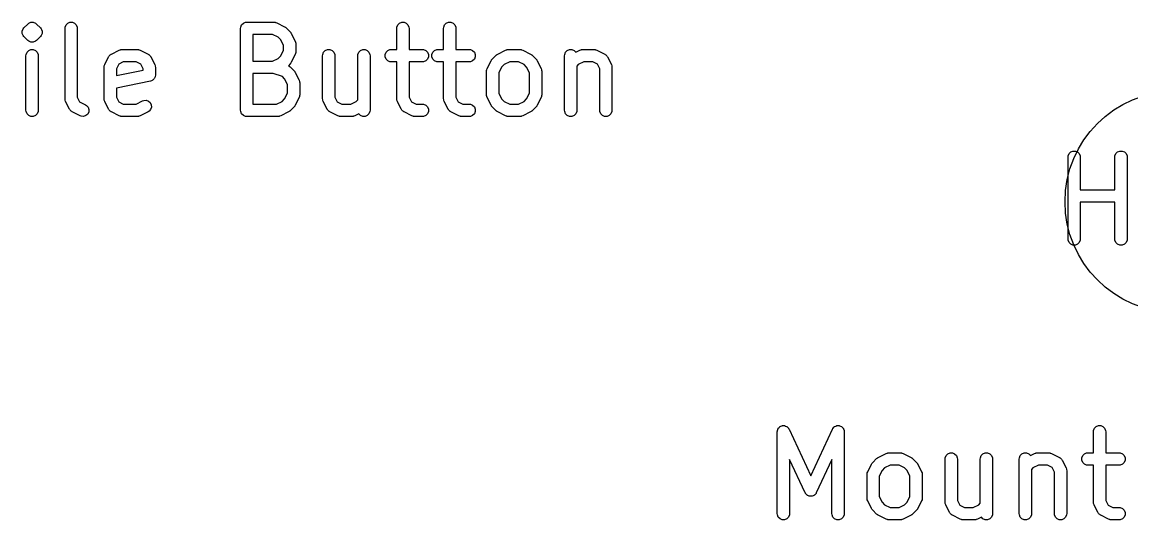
# Model space of a CAD drawing. Extents: x 0.58 to 7.69, y -5.21 to -0.56.
# Drawn here: x 1.099 to 1.632, y -5.192 to -4.953 of the extents above; entities that cross this region are included whole.
import ezdxf

# ---------------------------------------------------------------- set-up
doc = ezdxf.new("R2010")
doc.units = 0
doc.header["$MEASUREMENT"] = 0
doc.layers.add('BLACK', color=7, linetype='CONTINUOUS')

msp = doc.modelspace()

# ---------------------------------------------------------------- linework, layer by layer
at = {"layer": 'BLACK', "linetype": 'CONTINUOUS'}
for p, q in [((1.09947, -4.95739), (1.09991, -4.95633)), ((1.09991, -4.95633), (1.10027, -4.95588)), ((1.10027, -4.95588), (1.10215, -4.95401)), ((1.10215, -4.95401), (1.1026, -4.95364)), ((1.1026, -4.95364), (1.10366, -4.9532)), ((1.10366, -4.9532), (1.10481, -4.9532)), ((1.10481, -4.9532), (1.10481, -4.9532)), ((1.10481, -4.9532), (1.10588, -4.95364)), ((1.10588, -4.95364), (1.10632, -4.95401)), ((1.10632, -4.95401), (1.1082, -4.95588)), ((1.1082, -4.95588), (1.10857, -4.95633)), ((1.10857, -4.95633), (1.10871, -4.95667)), ((1.10871, -4.95667), (1.10901, -4.95739)), ((1.12003, -4.9561), (1.12009, -4.95552)), ((1.12003, -4.98984), (1.12003, -4.9561)), ((1.12009, -4.95552), (1.12053, -4.95445)), ((1.12053, -4.95445), (1.12134, -4.95364)), ((1.12134, -4.95364), (1.12241, -4.9532)), ((1.12241, -4.9532), (1.12356, -4.9532)), ((1.12356, -4.9532), (1.12463, -4.95364)), ((1.12463, -4.95364), (1.12544, -4.95445)), ((1.12544, -4.95445), (1.12588, -4.95552)), ((1.12588, -4.95552), (1.12594, -4.9561)), ((1.12594, -4.9561), (1.12594, -4.98914)), ((1.2044, -4.9561), (1.20445, -4.95552)), ((1.2044, -4.99547), (1.2044, -4.9561)), ((1.20445, -4.95552), (1.20489, -4.95445)), ((1.20489, -4.95445), (1.20571, -4.95364)), ((1.20571, -4.95364), (1.20677, -4.9532)), ((1.20677, -4.9532), (1.20735, -4.95314)), ((1.20735, -4.95314), (1.22047, -4.95314)), ((1.22047, -4.95314), (1.22105, -4.9532)), ((1.22105, -4.9532), (1.22115, -4.95324)), ((1.22115, -4.95324), (1.22125, -4.95325)), ((1.22125, -4.95325), (1.22179, -4.95345)), ((1.22179, -4.95345), (1.22554, -4.95533)), ((1.22554, -4.95533), (1.22579, -4.95549)), ((1.22579, -4.95549), (1.22586, -4.95551)), ((1.22586, -4.95551), (1.22594, -4.95558)), ((1.22594, -4.95558), (1.22603, -4.95564)), ((1.22603, -4.95564), (1.22608, -4.9557)), ((1.22608, -4.9557), (1.22631, -4.95588)), ((1.22631, -4.95588), (1.22818, -4.95776)), ((1.27939, -4.9561), (1.27944, -4.95552)), ((1.27939, -4.96627), (1.27939, -4.9561)), ((1.27944, -4.95552), (1.27988, -4.95445)), ((1.27988, -4.95445), (1.2807, -4.95364)), ((1.2807, -4.95364), (1.28176, -4.9532)), ((1.28176, -4.9532), (1.28292, -4.9532)), ((1.28292, -4.9532), (1.28398, -4.95364)), ((1.28398, -4.95364), (1.28479, -4.95445)), ((1.28479, -4.95445), (1.28524, -4.95552)), ((1.28524, -4.95552), (1.28529, -4.9561)), ((1.28529, -4.9561), (1.28529, -4.96627)), ((1.30188, -4.9561), (1.30194, -4.95552)), ((1.30188, -4.96627), (1.30188, -4.9561)), ((1.30194, -4.95552), (1.30238, -4.95445)), ((1.30238, -4.95445), (1.3032, -4.95364)), ((1.3032, -4.95364), (1.30426, -4.9532)), ((1.30426, -4.9532), (1.30541, -4.9532)), ((1.30541, -4.9532), (1.30648, -4.95364)), ((1.30648, -4.95364), (1.30729, -4.95445)), ((1.30729, -4.95445), (1.30773, -4.95552)), ((1.30773, -4.95552), (1.30779, -4.9561)), ((1.30779, -4.9561), (1.30779, -4.96627)), ((1.09947, -4.95855), (1.09947, -4.95739)), ((1.09991, -4.95961), (1.09947, -4.95855)), ((1.10027, -4.96006), (1.09991, -4.95961)), ((1.10215, -4.96193), (1.10027, -4.96006)), ((1.1026, -4.9623), (1.10215, -4.96193)), ((1.10366, -4.96274), (1.1026, -4.9623)), ((1.10588, -4.9623), (1.10481, -4.96274)), ((1.10632, -4.96193), (1.10588, -4.9623)), ((1.1082, -4.96006), (1.10632, -4.96193)), ((1.10857, -4.95961), (1.1082, -4.96006)), ((1.10901, -4.95855), (1.10857, -4.95961)), ((1.10901, -4.95739), (1.10901, -4.95855)), ((1.21978, -4.95905), (1.2103, -4.95905)), ((1.2103, -4.95905), (1.2103, -4.97189)), ((1.22247, -4.9604), (1.21978, -4.95905)), ((1.22367, -4.96159), (1.22247, -4.9604)), ((1.22502, -4.96429), (1.22367, -4.96159)), ((1.22818, -4.95776), (1.22837, -4.95798)), ((1.22837, -4.95798), (1.22843, -4.95803)), ((1.22843, -4.95803), (1.22849, -4.95812)), ((1.22849, -4.95812), (1.22855, -4.9582)), ((1.22855, -4.9582), (1.22858, -4.95828)), ((1.22858, -4.95828), (1.22874, -4.95852)), ((1.22874, -4.95852), (1.23061, -4.96227)), ((1.23061, -4.96227), (1.23082, -4.96281)), ((1.10134, -4.96864), (1.10178, -4.96758)), ((1.10178, -4.96758), (1.1026, -4.96676)), ((1.1026, -4.96676), (1.10366, -4.96632)), ((1.10481, -4.96274), (1.10366, -4.96274)), ((1.10366, -4.96274), (1.10366, -4.96274)), ((1.10366, -4.96632), (1.10481, -4.96632)), ((1.10481, -4.96274), (1.10481, -4.96274)), ((1.10481, -4.96632), (1.10588, -4.96676)), ((1.10588, -4.96676), (1.10669, -4.96758)), ((1.10669, -4.96758), (1.10713, -4.96864)), ((1.14229, -4.96845), (1.14604, -4.96658)), ((1.14604, -4.96658), (1.14658, -4.96637)), ((1.14658, -4.96637), (1.14668, -4.96636)), ((1.14668, -4.96636), (1.14678, -4.96632)), ((1.14678, -4.96632), (1.14736, -4.96627)), ((1.14736, -4.96627), (1.15486, -4.96627)), ((1.15486, -4.96627), (1.15543, -4.96632)), ((1.15543, -4.96632), (1.15553, -4.96636)), ((1.15553, -4.96636), (1.15564, -4.96637)), ((1.15564, -4.96637), (1.15618, -4.96658)), ((1.15618, -4.96658), (1.15993, -4.96845)), ((1.22367, -4.96934), (1.22502, -4.96665)), ((1.22502, -4.96665), (1.22502, -4.96429)), ((1.23082, -4.96281), (1.23083, -4.96292)), ((1.23083, -4.96292), (1.23087, -4.96302)), ((1.23087, -4.96302), (1.23092, -4.96359)), ((1.23092, -4.96734), (1.23087, -4.96792)), ((1.23092, -4.96359), (1.23092, -4.96734)), ((1.24382, -4.96864), (1.24426, -4.96758)), ((1.24426, -4.96758), (1.24508, -4.96676)), ((1.24508, -4.96676), (1.24614, -4.96632)), ((1.24614, -4.96632), (1.2473, -4.96632)), ((1.2473, -4.96632), (1.24836, -4.96676)), ((1.24836, -4.96676), (1.24917, -4.96758)), ((1.24917, -4.96758), (1.24962, -4.96864)), ((1.2607, -4.96864), (1.26114, -4.96758)), ((1.26114, -4.96758), (1.26195, -4.96676)), ((1.26195, -4.96676), (1.26302, -4.96632)), ((1.26302, -4.96632), (1.26417, -4.96632)), ((1.26417, -4.96632), (1.26523, -4.96676)), ((1.26523, -4.96676), (1.26605, -4.96758)), ((1.26605, -4.96758), (1.26649, -4.96864)), ((1.27382, -4.96864), (1.27426, -4.96758)), ((1.27426, -4.96758), (1.27507, -4.96676)), ((1.27507, -4.96676), (1.27614, -4.96632)), ((1.27614, -4.96632), (1.27672, -4.96627)), ((1.27672, -4.96627), (1.27939, -4.96627)), ((1.28529, -4.96627), (1.29171, -4.96627)), ((1.29171, -4.96627), (1.29229, -4.96632)), ((1.29229, -4.96632), (1.29335, -4.96676)), ((1.29335, -4.96676), (1.29417, -4.96758)), ((1.29417, -4.96758), (1.29461, -4.96864)), ((1.29632, -4.96864), (1.29676, -4.96758)), ((1.29676, -4.96758), (1.29757, -4.96676)), ((1.29757, -4.96676), (1.29864, -4.96632)), ((1.29864, -4.96632), (1.29921, -4.96627)), ((1.29921, -4.96627), (1.30188, -4.96627)), ((1.30779, -4.96627), (1.31421, -4.96627)), ((1.31421, -4.96627), (1.31479, -4.96632)), ((1.31479, -4.96632), (1.31585, -4.96676)), ((1.31585, -4.96676), (1.31667, -4.96758)), ((1.31667, -4.96758), (1.31711, -4.96864)), ((1.32789, -4.96845), (1.33164, -4.96658)), ((1.33164, -4.96658), (1.33218, -4.96637)), ((1.33218, -4.96637), (1.33228, -4.96636)), ((1.33228, -4.96636), (1.33238, -4.96632)), ((1.33238, -4.96632), (1.33296, -4.96627)), ((1.33296, -4.96627), (1.33858, -4.96627)), ((1.33858, -4.96627), (1.33916, -4.96632)), ((1.33916, -4.96632), (1.33926, -4.96636)), ((1.33926, -4.96636), (1.33936, -4.96637)), ((1.33936, -4.96637), (1.3399, -4.96658)), ((1.3399, -4.96658), (1.34365, -4.96845)), ((1.36006, -4.96864), (1.3605, -4.96758)), ((1.3605, -4.96758), (1.36131, -4.96676)), ((1.36131, -4.96676), (1.36238, -4.96632)), ((1.36238, -4.96632), (1.36353, -4.96632)), ((1.36353, -4.96632), (1.3646, -4.96676)), ((1.3646, -4.96676), (1.36536, -4.96753)), ((1.36536, -4.96753), (1.36726, -4.96658)), ((1.36726, -4.96658), (1.3678, -4.96637)), ((1.3678, -4.96637), (1.3679, -4.96636)), ((1.3679, -4.96636), (1.368, -4.96632)), ((1.368, -4.96632), (1.36858, -4.96627)), ((1.36858, -4.96627), (1.3742, -4.96627)), ((1.3742, -4.96627), (1.37478, -4.96632)), ((1.37478, -4.96632), (1.37488, -4.96636)), ((1.37488, -4.96636), (1.37498, -4.96637)), ((1.37498, -4.96637), (1.37552, -4.96658)), ((1.37552, -4.96658), (1.37927, -4.96845)), ((1.10128, -4.96922), (1.10134, -4.96864)), ((1.10128, -4.99547), (1.10128, -4.96922)), ((1.10713, -4.96864), (1.10719, -4.96922)), ((1.10719, -4.96922), (1.10719, -4.99547)), ((1.13909, -4.97352), (1.14097, -4.96977)), ((1.14097, -4.96977), (1.14103, -4.96968)), ((1.14103, -4.96968), (1.14104, -4.96963)), ((1.14104, -4.96963), (1.14109, -4.96957)), ((1.14109, -4.96957), (1.14127, -4.96928)), ((1.14127, -4.96928), (1.14155, -4.96904)), ((1.14155, -4.96904), (1.1418, -4.96876)), ((1.1418, -4.96876), (1.14209, -4.96858)), ((1.14209, -4.96858), (1.14214, -4.96853)), ((1.14214, -4.96853), (1.14219, -4.96851)), ((1.14219, -4.96851), (1.14229, -4.96845)), ((1.14805, -4.97217), (1.14581, -4.97329)), ((1.15416, -4.97217), (1.14805, -4.97217)), ((1.1564, -4.97329), (1.15416, -4.97217)), ((1.15993, -4.96845), (1.16002, -4.96851)), ((1.16002, -4.96851), (1.16007, -4.96853)), ((1.16007, -4.96853), (1.16012, -4.96858)), ((1.16012, -4.96858), (1.16042, -4.96876)), ((1.16042, -4.96876), (1.16066, -4.96904)), ((1.16066, -4.96904), (1.16094, -4.96928)), ((1.16094, -4.96928), (1.16112, -4.96957)), ((1.16112, -4.96957), (1.16117, -4.96963)), ((1.16117, -4.96963), (1.16119, -4.96968)), ((1.16119, -4.96968), (1.16125, -4.96977)), ((1.16125, -4.96977), (1.16312, -4.97352)), ((1.2103, -4.97189), (1.21978, -4.97189)), ((1.21978, -4.97189), (1.22247, -4.97054)), ((1.22247, -4.97054), (1.22367, -4.96934)), ((1.22837, -4.97295), (1.22818, -4.97318)), ((1.22843, -4.9729), (1.22837, -4.97295)), ((1.22849, -4.97281), (1.22843, -4.9729)), ((1.22855, -4.97273), (1.22849, -4.97281)), ((1.22858, -4.97266), (1.22855, -4.97273)), ((1.22874, -4.97241), (1.22858, -4.97266)), ((1.23061, -4.96866), (1.22874, -4.97241)), ((1.23082, -4.96812), (1.23061, -4.96866)), ((1.23083, -4.96802), (1.23082, -4.96812)), ((1.23087, -4.96792), (1.23083, -4.96802)), ((1.24377, -4.96922), (1.24382, -4.96864)), ((1.24377, -4.98984), (1.24377, -4.96922)), ((1.24962, -4.96864), (1.24967, -4.96922)), ((1.24967, -4.96922), (1.24967, -4.98914)), ((1.26064, -4.96922), (1.2607, -4.96864)), ((1.26064, -4.99049), (1.26064, -4.96922)), ((1.26649, -4.96864), (1.26654, -4.96922)), ((1.26654, -4.96922), (1.26654, -4.99547)), ((1.27382, -4.96979), (1.27382, -4.96864)), ((1.27426, -4.97086), (1.27382, -4.96979)), ((1.27507, -4.97167), (1.27426, -4.97086)), ((1.27614, -4.97211), (1.27507, -4.97167)), ((1.27672, -4.97217), (1.27614, -4.97211)), ((1.27939, -4.97217), (1.27672, -4.97217)), ((1.27939, -4.98984), (1.27939, -4.97217)), ((1.29171, -4.97217), (1.28529, -4.97217)), ((1.28529, -4.97217), (1.28529, -4.98914)), ((1.29229, -4.97211), (1.29171, -4.97217)), ((1.29335, -4.97167), (1.29229, -4.97211)), ((1.29417, -4.97086), (1.29335, -4.97167)), ((1.29461, -4.96979), (1.29417, -4.97086)), ((1.29461, -4.96864), (1.29461, -4.96979)), ((1.29632, -4.96979), (1.29632, -4.96864)), ((1.29676, -4.97086), (1.29632, -4.96979)), ((1.29757, -4.97167), (1.29676, -4.97086)), ((1.29864, -4.97211), (1.29757, -4.97167)), ((1.29921, -4.97217), (1.29864, -4.97211)), ((1.30188, -4.97217), (1.29921, -4.97217)), ((1.30188, -4.98984), (1.30188, -4.97217)), ((1.31421, -4.97217), (1.30779, -4.97217)), ((1.30779, -4.97217), (1.30779, -4.98914)), ((1.31479, -4.97211), (1.31421, -4.97217)), ((1.31585, -4.97167), (1.31479, -4.97211)), ((1.31667, -4.97086), (1.31585, -4.97167)), ((1.31711, -4.96979), (1.31667, -4.97086)), ((1.31711, -4.96864), (1.31711, -4.96979)), ((1.32282, -4.9754), (1.32469, -4.97165)), ((1.32469, -4.97165), (1.32485, -4.9714)), ((1.32485, -4.9714), (1.32488, -4.97133)), ((1.32488, -4.97133), (1.32495, -4.97125)), ((1.32495, -4.97125), (1.325, -4.97116)), ((1.325, -4.97116), (1.32506, -4.97111)), ((1.32506, -4.97111), (1.32525, -4.97088)), ((1.32525, -4.97088), (1.32712, -4.96901)), ((1.32712, -4.96901), (1.32735, -4.96882)), ((1.32735, -4.96882), (1.3274, -4.96876)), ((1.3274, -4.96876), (1.32749, -4.9687)), ((1.32749, -4.9687), (1.32757, -4.96864)), ((1.32757, -4.96864), (1.32764, -4.96861)), ((1.32764, -4.96861), (1.32789, -4.96845)), ((1.33366, -4.97217), (1.33096, -4.97352)), ((1.33789, -4.97217), (1.33366, -4.97217)), ((1.34058, -4.97352), (1.33789, -4.97217)), ((1.34365, -4.96845), (1.3439, -4.96861)), ((1.3439, -4.96861), (1.34397, -4.96864)), ((1.34397, -4.96864), (1.34405, -4.9687)), ((1.34405, -4.9687), (1.34414, -4.96876)), ((1.34414, -4.96876), (1.34419, -4.96882)), ((1.34419, -4.96882), (1.34442, -4.96901)), ((1.34442, -4.96901), (1.34629, -4.97088)), ((1.34629, -4.97088), (1.34648, -4.97111)), ((1.34648, -4.97111), (1.34654, -4.97116)), ((1.34654, -4.97116), (1.3466, -4.97125)), ((1.3466, -4.97125), (1.34666, -4.97133)), ((1.34666, -4.97133), (1.34669, -4.9714)), ((1.34669, -4.9714), (1.34685, -4.97165)), ((1.34685, -4.97165), (1.34872, -4.9754)), ((1.36, -4.96922), (1.36006, -4.96864)), ((1.36, -4.99547), (1.36, -4.96922)), ((1.36928, -4.97217), (1.36658, -4.97352)), ((1.37351, -4.97217), (1.36928, -4.97217)), ((1.37575, -4.97329), (1.37351, -4.97217)), ((1.37927, -4.96845), (1.37937, -4.96851)), ((1.37937, -4.96851), (1.37942, -4.96853)), ((1.37942, -4.96853), (1.37947, -4.96858)), ((1.37947, -4.96858), (1.37976, -4.96876)), ((1.37976, -4.96876), (1.38001, -4.96904)), ((1.38001, -4.96904), (1.38029, -4.96928)), ((1.38029, -4.96928), (1.38047, -4.96957)), ((1.38047, -4.96957), (1.38052, -4.96963)), ((1.38052, -4.96963), (1.38053, -4.96968)), ((1.38053, -4.96968), (1.38059, -4.96977)), ((1.38059, -4.96977), (1.38247, -4.97352)), ((1.13878, -4.97484), (1.13884, -4.97427)), ((1.13878, -4.98984), (1.13878, -4.97484)), ((1.13884, -4.97427), (1.13888, -4.97417)), ((1.13888, -4.97406), (1.13909, -4.97352)), ((1.13888, -4.97417), (1.13888, -4.97406)), ((1.14581, -4.97329), (1.14469, -4.97554)), ((1.14469, -4.97554), (1.14469, -4.97874)), ((1.14469, -4.97874), (1.15753, -4.97617)), ((1.15753, -4.97554), (1.1564, -4.97329)), ((1.15753, -4.97617), (1.15753, -4.97554)), ((1.16312, -4.97352), (1.16333, -4.97406)), ((1.16333, -4.97406), (1.16334, -4.97417)), ((1.16334, -4.97417), (1.16338, -4.97427)), ((1.16338, -4.97427), (1.16343, -4.97484)), ((1.16343, -4.97484), (1.16343, -4.97859)), ((1.21999, -4.9778), (1.2103, -4.9778)), ((1.2103, -4.9778), (1.2103, -4.99251)), ((1.2245, -4.9793), (1.21999, -4.9778)), ((1.22818, -4.97318), (1.22732, -4.97405)), ((1.22732, -4.97405), (1.22756, -4.97415)), ((1.22756, -4.97415), (1.22764, -4.97422)), ((1.22764, -4.97422), (1.22774, -4.97426)), ((1.22774, -4.97426), (1.22818, -4.97463)), ((1.22818, -4.97463), (1.23006, -4.9765)), ((1.23006, -4.9765), (1.23025, -4.97673)), ((1.23025, -4.97673), (1.2303, -4.97678)), ((1.2303, -4.97678), (1.23036, -4.97687)), ((1.23036, -4.97687), (1.23043, -4.97695)), ((1.23043, -4.97695), (1.23046, -4.97702)), ((1.23046, -4.97702), (1.23061, -4.97727)), ((1.23061, -4.97727), (1.23249, -4.98102)), ((1.32251, -4.97672), (1.32256, -4.97614)), ((1.32251, -4.98797), (1.32251, -4.97672)), ((1.32256, -4.97614), (1.3226, -4.97604)), ((1.3226, -4.97604), (1.32261, -4.97594)), ((1.32261, -4.97594), (1.32282, -4.9754)), ((1.32976, -4.97472), (1.32841, -4.97741)), ((1.32841, -4.97741), (1.32841, -4.98727)), ((1.33096, -4.97352), (1.32976, -4.97472)), ((1.34178, -4.97472), (1.34058, -4.97352)), ((1.34313, -4.97741), (1.34178, -4.97472)), ((1.34313, -4.98727), (1.34313, -4.97741)), ((1.34872, -4.9754), (1.34893, -4.97594)), ((1.34893, -4.97594), (1.34894, -4.97604)), ((1.34894, -4.97604), (1.34898, -4.97614)), ((1.34898, -4.97614), (1.34903, -4.97672)), ((1.34903, -4.97672), (1.34903, -4.98797)), ((1.36658, -4.97352), (1.36591, -4.97419)), ((1.36591, -4.97419), (1.36591, -4.99547)), ((1.37687, -4.97554), (1.37575, -4.97329)), ((1.37687, -4.99547), (1.37687, -4.97554)), ((1.38247, -4.97352), (1.38268, -4.97406)), ((1.38268, -4.97406), (1.38268, -4.97417)), ((1.38268, -4.97417), (1.38272, -4.97427)), ((1.38272, -4.97427), (1.38278, -4.97484)), ((1.38278, -4.97484), (1.38278, -4.99547)), ((1.16106, -4.98149), (1.14469, -4.98476)), ((1.16161, -4.98132), (1.16106, -4.98149)), ((1.16185, -4.98116), (1.16161, -4.98132)), ((1.16212, -4.98105), (1.16185, -4.98116)), ((1.16233, -4.98084), (1.16212, -4.98105)), ((1.16257, -4.98068), (1.16233, -4.98084)), ((1.16273, -4.98044), (1.16257, -4.98068)), ((1.16294, -4.98023), (1.16273, -4.98044)), ((1.16305, -4.97996), (1.16294, -4.98023)), ((1.16321, -4.97972), (1.16305, -4.97996)), ((1.16327, -4.97944), (1.16321, -4.97972)), ((1.16338, -4.97917), (1.16327, -4.97944)), ((1.16343, -4.97859), (1.16338, -4.97917)), ((1.22554, -4.98034), (1.2245, -4.9793)), ((1.22689, -4.98304), (1.22554, -4.98034)), ((1.22689, -4.98727), (1.22689, -4.98304)), ((1.23249, -4.98102), (1.23269, -4.98156)), ((1.23269, -4.98156), (1.2327, -4.98167)), ((1.2327, -4.98167), (1.23274, -4.98177)), ((1.23274, -4.98177), (1.2328, -4.98234)), ((1.2328, -4.98234), (1.2328, -4.98797)), ((1.14469, -4.98476), (1.14469, -4.98914)), ((1.22554, -4.98997), (1.22689, -4.98727)), ((1.23269, -4.98875), (1.23249, -4.98929)), ((1.2327, -4.98864), (1.23269, -4.98875)), ((1.23274, -4.98854), (1.2327, -4.98864)), ((1.2328, -4.98797), (1.23274, -4.98854)), ((1.32256, -4.98854), (1.32251, -4.98797)), ((1.3226, -4.98864), (1.32256, -4.98854)), ((1.32261, -4.98875), (1.3226, -4.98864)), ((1.32282, -4.98929), (1.32261, -4.98875)), ((1.32841, -4.98727), (1.32976, -4.98997)), ((1.34178, -4.98997), (1.34313, -4.98727)), ((1.34893, -4.98875), (1.34872, -4.98929)), ((1.34894, -4.98864), (1.34893, -4.98875)), ((1.34898, -4.98854), (1.34894, -4.98864)), ((1.34903, -4.98797), (1.34898, -4.98854)), ((1.12009, -4.99042), (1.12003, -4.98984)), ((1.12013, -4.99052), (1.12009, -4.99042)), ((1.12014, -4.99062), (1.12013, -4.99052)), ((1.12034, -4.99116), (1.12014, -4.99062)), ((1.12222, -4.99491), (1.12034, -4.99116)), ((1.12594, -4.98914), (1.12706, -4.99139)), ((1.12706, -4.99139), (1.12993, -4.99282)), ((1.12993, -4.99282), (1.13042, -4.99313)), ((1.13042, -4.99313), (1.13117, -4.994)), ((1.13117, -4.994), (1.13154, -4.9951)), ((1.13884, -4.99042), (1.13878, -4.98984)), ((1.13888, -4.99052), (1.13884, -4.99042)), ((1.13888, -4.99062), (1.13888, -4.99052)), ((1.13909, -4.99116), (1.13888, -4.99062)), ((1.14097, -4.99491), (1.13909, -4.99116)), ((1.14469, -4.98914), (1.14581, -4.99139)), ((1.14581, -4.99139), (1.14805, -4.99251)), ((1.14805, -4.99251), (1.15416, -4.99251)), ((1.15416, -4.99251), (1.15728, -4.99095)), ((1.15728, -4.99095), (1.15783, -4.99074)), ((1.15783, -4.99074), (1.15897, -4.99066)), ((1.15897, -4.99066), (1.16007, -4.99103)), ((1.16007, -4.99103), (1.16094, -4.99178)), ((1.16094, -4.99178), (1.16145, -4.99281)), ((1.16153, -4.99396), (1.16117, -4.99505)), ((1.16145, -4.99281), (1.16153, -4.99396)), ((1.2103, -4.99251), (1.22165, -4.99251)), ((1.22165, -4.99251), (1.22435, -4.99116)), ((1.22435, -4.99116), (1.22554, -4.98997)), ((1.23006, -4.9938), (1.22818, -4.99568)), ((1.23025, -4.99358), (1.23006, -4.9938)), ((1.2303, -4.99353), (1.23025, -4.99358)), ((1.23036, -4.99344), (1.2303, -4.99353)), ((1.23043, -4.99336), (1.23036, -4.99344)), ((1.23046, -4.99328), (1.23043, -4.99336)), ((1.23061, -4.99304), (1.23046, -4.99328)), ((1.23249, -4.98929), (1.23061, -4.99304)), ((1.24382, -4.99042), (1.24377, -4.98984)), ((1.24386, -4.99052), (1.24382, -4.99042)), ((1.24387, -4.99062), (1.24386, -4.99052)), ((1.24408, -4.99116), (1.24387, -4.99062)), ((1.24595, -4.99491), (1.24408, -4.99116)), ((1.24967, -4.98914), (1.25079, -4.99139)), ((1.25079, -4.99139), (1.25304, -4.99251)), ((1.25304, -4.99251), (1.25727, -4.99251)), ((1.25727, -4.99251), (1.25997, -4.99116)), ((1.25997, -4.99116), (1.26064, -4.99049)), ((1.27944, -4.99042), (1.27939, -4.98984)), ((1.27948, -4.99052), (1.27944, -4.99042)), ((1.27949, -4.99062), (1.27948, -4.99052)), ((1.2797, -4.99116), (1.27949, -4.99062)), ((1.28157, -4.99491), (1.2797, -4.99116)), ((1.28529, -4.98914), (1.28642, -4.99139)), ((1.28642, -4.99139), (1.28866, -4.99251)), ((1.28866, -4.99251), (1.29171, -4.99251)), ((1.29171, -4.99251), (1.29229, -4.99257)), ((1.29229, -4.99257), (1.29335, -4.99301)), ((1.29335, -4.99301), (1.29417, -4.99382)), ((1.29417, -4.99382), (1.29461, -4.99489)), ((1.30194, -4.99042), (1.30188, -4.98984)), ((1.30198, -4.99052), (1.30194, -4.99042)), ((1.30199, -4.99062), (1.30198, -4.99052)), ((1.3022, -4.99116), (1.30199, -4.99062)), ((1.30407, -4.99491), (1.3022, -4.99116)), ((1.30779, -4.98914), (1.30891, -4.99139)), ((1.30891, -4.99139), (1.31116, -4.99251)), ((1.31116, -4.99251), (1.31421, -4.99251)), ((1.31421, -4.99251), (1.31479, -4.99257)), ((1.31479, -4.99257), (1.31585, -4.99301)), ((1.31585, -4.99301), (1.31667, -4.99382)), ((1.31667, -4.99382), (1.31711, -4.99489)), ((1.32469, -4.99304), (1.32282, -4.98929)), ((1.32485, -4.99328), (1.32469, -4.99304)), ((1.32488, -4.99336), (1.32485, -4.99328)), ((1.32495, -4.99344), (1.32488, -4.99336)), ((1.325, -4.99353), (1.32495, -4.99344)), ((1.32506, -4.99358), (1.325, -4.99353)), ((1.32525, -4.9938), (1.32506, -4.99358)), ((1.32712, -4.99568), (1.32525, -4.9938)), ((1.32976, -4.98997), (1.33096, -4.99116)), ((1.33096, -4.99116), (1.33366, -4.99251)), ((1.33366, -4.99251), (1.33789, -4.99251)), ((1.33789, -4.99251), (1.34058, -4.99116)), ((1.34058, -4.99116), (1.34178, -4.98997)), ((1.34629, -4.9938), (1.34442, -4.99568)), ((1.34648, -4.99358), (1.34629, -4.9938)), ((1.34654, -4.99353), (1.34648, -4.99358)), ((1.3466, -4.99344), (1.34654, -4.99353)), ((1.34666, -4.99336), (1.3466, -4.99344)), ((1.34669, -4.99328), (1.34666, -4.99336)), ((1.34685, -4.99304), (1.34669, -4.99328)), ((1.34872, -4.98929), (1.34685, -4.99304)), ((1.10134, -4.99604), (1.10128, -4.99547)), ((1.10178, -4.99711), (1.10134, -4.99604)), ((1.1026, -4.99792), (1.10178, -4.99711)), ((1.10366, -4.99836), (1.1026, -4.99792)), ((1.10481, -4.99836), (1.10366, -4.99836)), ((1.10588, -4.99792), (1.10481, -4.99836)), ((1.10669, -4.99711), (1.10588, -4.99792)), ((1.10713, -4.99604), (1.10669, -4.99711)), ((1.10719, -4.99547), (1.10713, -4.99604)), ((1.12228, -4.99501), (1.12222, -4.99491)), ((1.12229, -4.99505), (1.12228, -4.99501)), ((1.12234, -4.99511), (1.12229, -4.99505)), ((1.12253, -4.9954), (1.12234, -4.99511)), ((1.12281, -4.99564), (1.12253, -4.9954)), ((1.12305, -4.99592), (1.12281, -4.99564)), ((1.12334, -4.99611), (1.12305, -4.99592)), ((1.1234, -4.99616), (1.12334, -4.99611)), ((1.12344, -4.99617), (1.1234, -4.99616)), ((1.12354, -4.99623), (1.12344, -4.99617)), ((1.12729, -4.99811), (1.12354, -4.99623)), ((1.12783, -4.99831), (1.12729, -4.99811)), ((1.12898, -4.99839), (1.12783, -4.99831)), ((1.13007, -4.99803), (1.12898, -4.99839)), ((1.13094, -4.99728), (1.13007, -4.99803)), ((1.13146, -4.99625), (1.13094, -4.99728)), ((1.13154, -4.9951), (1.13146, -4.99625)), ((1.14103, -4.99501), (1.14097, -4.99491)), ((1.14104, -4.99505), (1.14103, -4.99501)), ((1.14109, -4.99511), (1.14104, -4.99505)), ((1.14127, -4.9954), (1.14109, -4.99511)), ((1.14155, -4.99564), (1.14127, -4.9954)), ((1.1418, -4.99592), (1.14155, -4.99564)), ((1.14209, -4.99611), (1.1418, -4.99592)), ((1.14214, -4.99616), (1.14209, -4.99611)), ((1.14219, -4.99617), (1.14214, -4.99616)), ((1.14229, -4.99623), (1.14219, -4.99617)), ((1.14604, -4.99811), (1.14229, -4.99623)), ((1.14658, -4.99831), (1.14604, -4.99811)), ((1.14668, -4.99832), (1.14658, -4.99831)), ((1.14678, -4.99836), (1.14668, -4.99832)), ((1.14736, -4.99842), (1.14678, -4.99836)), ((1.15486, -4.99842), (1.14736, -4.99842)), ((1.15543, -4.99836), (1.15486, -4.99842)), ((1.15553, -4.99832), (1.15543, -4.99836)), ((1.15564, -4.99831), (1.15553, -4.99832)), ((1.15618, -4.99811), (1.15564, -4.99831)), ((1.15993, -4.99623), (1.15618, -4.99811)), ((1.16042, -4.99592), (1.15993, -4.99623)), ((1.16117, -4.99505), (1.16042, -4.99592)), ((1.20445, -4.99604), (1.2044, -4.99547)), ((1.20489, -4.99711), (1.20445, -4.99604)), ((1.20571, -4.99792), (1.20489, -4.99711)), ((1.20677, -4.99836), (1.20571, -4.99792)), ((1.20735, -4.99842), (1.20677, -4.99836)), ((1.22235, -4.99842), (1.20735, -4.99842)), ((1.22292, -4.99836), (1.22235, -4.99842)), ((1.22302, -4.99832), (1.22292, -4.99836)), ((1.22313, -4.99831), (1.22302, -4.99832)), ((1.22367, -4.99811), (1.22313, -4.99831)), ((1.22742, -4.99623), (1.22367, -4.99811)), ((1.22767, -4.99608), (1.22742, -4.99623)), ((1.22774, -4.99605), (1.22767, -4.99608)), ((1.22782, -4.99598), (1.22774, -4.99605)), ((1.22791, -4.99592), (1.22782, -4.99598)), ((1.22796, -4.99586), (1.22791, -4.99592)), ((1.22818, -4.99568), (1.22796, -4.99586)), ((1.24601, -4.99501), (1.24595, -4.99491)), ((1.24603, -4.99505), (1.24601, -4.99501)), ((1.24608, -4.99511), (1.24603, -4.99505)), ((1.24626, -4.9954), (1.24608, -4.99511)), ((1.24654, -4.99564), (1.24626, -4.9954)), ((1.24678, -4.99592), (1.24654, -4.99564)), ((1.24708, -4.99611), (1.24678, -4.99592)), ((1.24713, -4.99616), (1.24708, -4.99611)), ((1.24718, -4.99617), (1.24713, -4.99616)), ((1.24727, -4.99623), (1.24718, -4.99617)), ((1.25102, -4.99811), (1.24727, -4.99623)), ((1.25156, -4.99831), (1.25102, -4.99811)), ((1.25167, -4.99832), (1.25156, -4.99831)), ((1.25177, -4.99836), (1.25167, -4.99832)), ((1.25234, -4.99842), (1.25177, -4.99836)), ((1.25797, -4.99842), (1.25234, -4.99842)), ((1.25854, -4.99836), (1.25797, -4.99842)), ((1.25864, -4.99832), (1.25854, -4.99836)), ((1.25875, -4.99831), (1.25864, -4.99832)), ((1.25929, -4.99811), (1.25875, -4.99831)), ((1.26119, -4.99716), (1.25929, -4.99811)), ((1.26195, -4.99792), (1.26119, -4.99716)), ((1.26302, -4.99836), (1.26195, -4.99792)), ((1.26417, -4.99836), (1.26302, -4.99836)), ((1.26523, -4.99792), (1.26417, -4.99836)), ((1.26605, -4.99711), (1.26523, -4.99792)), ((1.26649, -4.99604), (1.26605, -4.99711)), ((1.26654, -4.99547), (1.26649, -4.99604)), ((1.28163, -4.99501), (1.28157, -4.99491)), ((1.28165, -4.99505), (1.28163, -4.99501)), ((1.2817, -4.99511), (1.28165, -4.99505)), ((1.28188, -4.9954), (1.2817, -4.99511)), ((1.28216, -4.99564), (1.28188, -4.9954)), ((1.2824, -4.99592), (1.28216, -4.99564)), ((1.2827, -4.99611), (1.2824, -4.99592)), ((1.28275, -4.99616), (1.2827, -4.99611)), ((1.2828, -4.99617), (1.28275, -4.99616)), ((1.28289, -4.99623), (1.2828, -4.99617)), ((1.28664, -4.99811), (1.28289, -4.99623)), ((1.28718, -4.99831), (1.28664, -4.99811)), ((1.28729, -4.99832), (1.28718, -4.99831)), ((1.28739, -4.99836), (1.28729, -4.99832)), ((1.28796, -4.99842), (1.28739, -4.99836)), ((1.29171, -4.99842), (1.28796, -4.99842)), ((1.29229, -4.99836), (1.29171, -4.99842)), ((1.29335, -4.99792), (1.29229, -4.99836)), ((1.29417, -4.99711), (1.29335, -4.99792)), ((1.29461, -4.99604), (1.29417, -4.99711)), ((1.29461, -4.99489), (1.29461, -4.99604)), ((1.30413, -4.99501), (1.30407, -4.99491)), ((1.30415, -4.99505), (1.30413, -4.99501)), ((1.3042, -4.99511), (1.30415, -4.99505)), ((1.30438, -4.9954), (1.3042, -4.99511)), ((1.30466, -4.99564), (1.30438, -4.9954)), ((1.3049, -4.99592), (1.30466, -4.99564)), ((1.30519, -4.99611), (1.3049, -4.99592)), ((1.30525, -4.99616), (1.30519, -4.99611)), ((1.30529, -4.99617), (1.30525, -4.99616)), ((1.30539, -4.99623), (1.30529, -4.99617)), ((1.30914, -4.99811), (1.30539, -4.99623)), ((1.30968, -4.99831), (1.30914, -4.99811)), ((1.30979, -4.99832), (1.30968, -4.99831)), ((1.30989, -4.99836), (1.30979, -4.99832)), ((1.31046, -4.99842), (1.30989, -4.99836)), ((1.31421, -4.99842), (1.31046, -4.99842)), ((1.31479, -4.99836), (1.31421, -4.99842)), ((1.31585, -4.99792), (1.31479, -4.99836)), ((1.31667, -4.99711), (1.31585, -4.99792)), ((1.31711, -4.99604), (1.31667, -4.99711)), ((1.31711, -4.99489), (1.31711, -4.99604)), ((1.32735, -4.99586), (1.32712, -4.99568)), ((1.3274, -4.99592), (1.32735, -4.99586)), ((1.32749, -4.99598), (1.3274, -4.99592)), ((1.32757, -4.99605), (1.32749, -4.99598)), ((1.32764, -4.99608), (1.32757, -4.99605)), ((1.32789, -4.99623), (1.32764, -4.99608)), ((1.33164, -4.99811), (1.32789, -4.99623)), ((1.33218, -4.99831), (1.33164, -4.99811)), ((1.33228, -4.99832), (1.33218, -4.99831)), ((1.33238, -4.99836), (1.33228, -4.99832)), ((1.33296, -4.99842), (1.33238, -4.99836)), ((1.33858, -4.99842), (1.33296, -4.99842)), ((1.33916, -4.99836), (1.33858, -4.99842)), ((1.33926, -4.99832), (1.33916, -4.99836)), ((1.33936, -4.99831), (1.33926, -4.99832)), ((1.3399, -4.99811), (1.33936, -4.99831)), ((1.34365, -4.99623), (1.3399, -4.99811)), ((1.3439, -4.99608), (1.34365, -4.99623)), ((1.34397, -4.99605), (1.3439, -4.99608)), ((1.34405, -4.99598), (1.34397, -4.99605)), ((1.34414, -4.99592), (1.34405, -4.99598)), ((1.34419, -4.99586), (1.34414, -4.99592)), ((1.34442, -4.99568), (1.34419, -4.99586)), ((1.36006, -4.99604), (1.36, -4.99547)), ((1.3605, -4.99711), (1.36006, -4.99604)), ((1.36131, -4.99792), (1.3605, -4.99711)), ((1.36238, -4.99836), (1.36131, -4.99792)), ((1.36353, -4.99836), (1.36238, -4.99836)), ((1.3646, -4.99792), (1.36353, -4.99836)), ((1.36541, -4.99711), (1.3646, -4.99792)), ((1.36585, -4.99604), (1.36541, -4.99711)), ((1.36591, -4.99547), (1.36585, -4.99604)), ((1.37693, -4.99604), (1.37687, -4.99547)), ((1.37737, -4.99711), (1.37693, -4.99604)), ((1.37819, -4.99792), (1.37737, -4.99711)), ((1.37925, -4.99836), (1.37819, -4.99792)), ((1.3804, -4.99836), (1.37925, -4.99836)), ((1.38147, -4.99792), (1.3804, -4.99836)), ((1.38228, -4.99711), (1.38147, -4.99792)), ((1.38272, -4.99604), (1.38228, -4.99711)), ((1.38278, -4.99547), (1.38272, -4.99604)), ((1.60234, -5.01627), (1.60316, -5.01545)), ((1.60316, -5.01545), (1.60422, -5.01501)), ((1.60422, -5.01501), (1.60538, -5.01501)), ((1.60538, -5.01501), (1.60644, -5.01545)), ((1.60644, -5.01545), (1.60725, -5.01627)), ((1.62484, -5.01627), (1.62566, -5.01545)), ((1.62566, -5.01545), (1.62672, -5.01501)), ((1.62672, -5.01501), (1.62787, -5.01501)), ((1.62787, -5.01501), (1.62894, -5.01545)), ((1.62894, -5.01545), (1.62975, -5.01627)), ((1.60185, -5.01791), (1.6019, -5.01733)), ((1.60185, -5.05728), (1.60185, -5.01791)), ((1.6019, -5.01733), (1.60234, -5.01627)), ((1.60725, -5.01627), (1.6077, -5.01733)), ((1.6077, -5.01733), (1.60775, -5.01791)), ((1.60775, -5.01791), (1.60775, -5.0337)), ((1.62434, -5.01791), (1.6244, -5.01733)), ((1.62434, -5.0337), (1.62434, -5.01791)), ((1.6244, -5.01733), (1.62484, -5.01627)), ((1.62975, -5.01627), (1.63019, -5.01733)), ((1.63019, -5.01733), (1.63025, -5.01791)), ((1.63025, -5.01791), (1.63025, -5.05728)), ((1.60775, -5.0337), (1.62434, -5.0337)), ((1.62434, -5.03961), (1.60775, -5.03961)), ((1.60775, -5.03961), (1.60775, -5.05728)), ((1.62434, -5.05728), (1.62434, -5.03961)), ((1.6019, -5.05785), (1.60185, -5.05728)), ((1.60234, -5.05892), (1.6019, -5.05785)), ((1.6077, -5.05785), (1.60725, -5.05892)), ((1.60775, -5.05728), (1.6077, -5.05785)), ((1.6244, -5.05785), (1.62434, -5.05728)), ((1.62484, -5.05892), (1.6244, -5.05785)), ((1.63019, -5.05785), (1.62975, -5.05892)), ((1.63025, -5.05728), (1.63019, -5.05785)), ((1.60316, -5.05973), (1.60234, -5.05892)), ((1.60422, -5.06017), (1.60316, -5.05973)), ((1.60538, -5.06017), (1.60422, -5.06017)), ((1.60644, -5.05973), (1.60538, -5.06017)), ((1.60725, -5.05892), (1.60644, -5.05973)), ((1.62566, -5.05973), (1.62484, -5.05892)), ((1.62672, -5.06017), (1.62566, -5.05973)), ((1.62787, -5.06017), (1.62672, -5.06017)), ((1.62894, -5.05973), (1.62787, -5.06017)), ((1.62975, -5.05892), (1.62894, -5.05973)), ((1.46223, -5.14922), (1.46243, -5.14875)), ((1.46243, -5.14875), (1.4626, -5.14826)), ((1.4626, -5.14826), (1.46265, -5.14822)), ((1.46265, -5.14822), (1.46267, -5.14816)), ((1.46267, -5.14816), (1.46304, -5.14779)), ((1.46304, -5.14779), (1.46338, -5.14742)), ((1.46338, -5.14742), (1.46344, -5.14739)), ((1.46344, -5.14739), (1.46349, -5.14734)), ((1.46349, -5.14734), (1.46396, -5.14714)), ((1.46396, -5.14714), (1.46443, -5.14693)), ((1.46443, -5.14693), (1.46449, -5.14693)), ((1.46449, -5.14693), (1.46455, -5.1469)), ((1.46455, -5.1469), (1.46507, -5.1469)), ((1.46507, -5.1469), (1.46558, -5.14688)), ((1.46558, -5.14688), (1.46564, -5.1469)), ((1.46564, -5.1469), (1.46571, -5.1469)), ((1.46571, -5.1469), (1.46618, -5.1471)), ((1.46618, -5.1471), (1.46666, -5.14727)), ((1.46666, -5.14727), (1.46671, -5.14732)), ((1.46671, -5.14732), (1.46677, -5.14734)), ((1.46677, -5.14734), (1.46713, -5.1477)), ((1.46713, -5.1477), (1.46751, -5.14805)), ((1.46751, -5.14805), (1.46756, -5.14813)), ((1.46756, -5.14813), (1.46758, -5.14816)), ((1.46758, -5.14816), (1.46761, -5.14822)), ((1.46761, -5.14822), (1.46781, -5.14855)), ((1.46781, -5.14855), (1.47825, -5.17094)), ((1.47825, -5.17094), (1.4887, -5.14855)), ((1.4887, -5.14855), (1.48889, -5.14822)), ((1.48889, -5.14822), (1.48892, -5.14816)), ((1.48892, -5.14816), (1.48895, -5.14813)), ((1.48895, -5.14813), (1.489, -5.14805)), ((1.489, -5.14805), (1.48937, -5.1477)), ((1.48937, -5.1477), (1.48974, -5.14734)), ((1.48974, -5.14734), (1.4898, -5.14732)), ((1.4898, -5.14732), (1.48984, -5.14727)), ((1.48984, -5.14727), (1.49033, -5.1471)), ((1.49033, -5.1471), (1.4908, -5.1469)), ((1.4908, -5.1469), (1.49087, -5.1469)), ((1.49087, -5.1469), (1.49093, -5.14688)), ((1.49093, -5.14688), (1.49144, -5.1469)), ((1.49144, -5.1469), (1.49195, -5.1469)), ((1.49195, -5.1469), (1.49201, -5.14693)), ((1.49201, -5.14693), (1.49208, -5.14693)), ((1.49208, -5.14693), (1.49254, -5.14714)), ((1.49254, -5.14714), (1.49302, -5.14734)), ((1.49302, -5.14734), (1.49306, -5.14739)), ((1.49306, -5.14739), (1.49312, -5.14742)), ((1.49312, -5.14742), (1.49347, -5.14779)), ((1.49347, -5.14779), (1.49383, -5.14816)), ((1.49383, -5.14816), (1.49386, -5.14822)), ((1.49386, -5.14822), (1.4939, -5.14826)), ((1.4939, -5.14826), (1.49408, -5.14875)), ((1.49408, -5.14875), (1.49427, -5.14922)), ((1.61409, -5.14922), (1.61453, -5.14816)), ((1.61453, -5.14816), (1.61534, -5.14734)), ((1.61534, -5.14734), (1.61641, -5.1469)), ((1.61641, -5.1469), (1.61756, -5.1469)), ((1.61756, -5.1469), (1.61863, -5.14734)), ((1.61863, -5.14734), (1.61944, -5.14816)), ((1.61944, -5.14816), (1.61988, -5.14922)), ((1.46218, -5.1498), (1.46221, -5.14942)), ((1.46218, -5.18917), (1.46218, -5.1498)), ((1.46221, -5.14935), (1.46222, -5.14931)), ((1.46221, -5.14942), (1.46221, -5.14935)), ((1.46222, -5.14931), (1.46223, -5.14922)), ((1.49427, -5.14922), (1.49428, -5.14931)), ((1.49428, -5.14931), (1.49429, -5.14935)), ((1.49429, -5.14935), (1.49429, -5.14942)), ((1.49429, -5.14942), (1.49433, -5.1498)), ((1.49433, -5.1498), (1.49433, -5.18917)), ((1.61403, -5.1498), (1.61409, -5.14922)), ((1.61403, -5.15997), (1.61403, -5.1498)), ((1.61988, -5.14922), (1.61994, -5.1498)), ((1.61994, -5.1498), (1.61994, -5.15997)), ((1.47558, -5.17917), (1.46808, -5.16311)), ((1.46808, -5.16311), (1.46808, -5.18917)), ((1.48842, -5.16311), (1.48093, -5.17917)), ((1.48842, -5.18917), (1.48842, -5.16311)), ((1.50774, -5.16495), (1.50779, -5.16486)), ((1.50779, -5.16486), (1.50785, -5.16481)), ((1.50785, -5.16481), (1.50804, -5.16458)), ((1.50804, -5.16458), (1.50991, -5.16271)), ((1.50991, -5.16271), (1.51014, -5.16252)), ((1.51014, -5.16252), (1.51019, -5.16246)), ((1.51019, -5.16246), (1.51028, -5.16241)), ((1.51028, -5.16241), (1.51036, -5.16234)), ((1.51036, -5.16234), (1.51043, -5.16231)), ((1.51043, -5.16231), (1.51068, -5.16215)), ((1.51068, -5.16215), (1.51443, -5.16028)), ((1.51443, -5.16028), (1.51497, -5.16007)), ((1.51497, -5.16007), (1.51507, -5.16006)), ((1.51507, -5.16006), (1.51517, -5.16002)), ((1.51517, -5.16002), (1.51575, -5.15997)), ((1.51575, -5.15997), (1.52137, -5.15997)), ((1.52137, -5.15997), (1.52195, -5.16002)), ((1.52195, -5.16002), (1.52205, -5.16006)), ((1.52205, -5.16006), (1.52215, -5.16007)), ((1.52215, -5.16007), (1.52269, -5.16028)), ((1.52269, -5.16028), (1.52644, -5.16215)), ((1.52644, -5.16215), (1.52669, -5.16231)), ((1.52669, -5.16231), (1.52676, -5.16234)), ((1.52676, -5.16234), (1.52684, -5.16241)), ((1.52684, -5.16241), (1.52693, -5.16246)), ((1.52693, -5.16246), (1.52698, -5.16252)), ((1.52698, -5.16252), (1.52721, -5.16271)), ((1.52721, -5.16271), (1.52908, -5.16458)), ((1.52908, -5.16458), (1.52927, -5.16481)), ((1.52927, -5.16481), (1.52933, -5.16486)), ((1.52933, -5.16486), (1.52939, -5.16495)), ((1.54279, -5.16292), (1.54285, -5.16234)), ((1.54279, -5.18354), (1.54279, -5.16292)), ((1.54285, -5.16234), (1.54329, -5.16128)), ((1.54329, -5.16128), (1.5441, -5.16046)), ((1.5441, -5.16046), (1.54517, -5.16002)), ((1.54517, -5.16002), (1.54632, -5.16002)), ((1.54632, -5.16002), (1.54738, -5.16046)), ((1.54738, -5.16046), (1.5482, -5.16128)), ((1.5482, -5.16128), (1.54864, -5.16234)), ((1.54864, -5.16234), (1.5487, -5.16292)), ((1.5487, -5.16292), (1.5487, -5.18284)), ((1.55966, -5.16292), (1.55972, -5.16234)), ((1.55966, -5.18419), (1.55966, -5.16292)), ((1.55972, -5.16234), (1.56016, -5.16128)), ((1.56016, -5.16128), (1.56098, -5.16046)), ((1.56098, -5.16046), (1.56204, -5.16002)), ((1.56204, -5.16002), (1.56319, -5.16002)), ((1.56319, -5.16002), (1.56426, -5.16046)), ((1.56426, -5.16046), (1.56507, -5.16128)), ((1.56507, -5.16128), (1.56551, -5.16234)), ((1.56551, -5.16234), (1.56557, -5.16292)), ((1.56557, -5.16292), (1.56557, -5.18917)), ((1.57841, -5.16292), (1.57847, -5.16234)), ((1.57841, -5.18917), (1.57841, -5.16292)), ((1.57847, -5.16234), (1.57891, -5.16128)), ((1.57891, -5.16128), (1.57972, -5.16046)), ((1.57972, -5.16046), (1.58079, -5.16002)), ((1.58079, -5.16002), (1.58194, -5.16002)), ((1.58194, -5.16002), (1.58301, -5.16046)), ((1.58301, -5.16046), (1.58377, -5.16123)), ((1.58377, -5.16123), (1.58567, -5.16028)), ((1.58567, -5.16028), (1.58621, -5.16007)), ((1.58621, -5.16007), (1.58632, -5.16006)), ((1.58632, -5.16006), (1.58641, -5.16002)), ((1.58641, -5.16002), (1.58699, -5.15997)), ((1.58699, -5.15997), (1.59261, -5.15997)), ((1.59261, -5.15997), (1.59319, -5.16002)), ((1.59319, -5.16002), (1.59329, -5.16006)), ((1.59329, -5.16006), (1.59339, -5.16007)), ((1.59339, -5.16007), (1.59393, -5.16028)), ((1.59393, -5.16028), (1.59768, -5.16215)), ((1.59768, -5.16215), (1.59778, -5.16221)), ((1.59778, -5.16221), (1.59783, -5.16223)), ((1.59783, -5.16223), (1.59788, -5.16228)), ((1.59788, -5.16228), (1.59817, -5.16246)), ((1.59817, -5.16246), (1.59842, -5.16274)), ((1.59842, -5.16274), (1.5987, -5.16298)), ((1.5987, -5.16298), (1.59888, -5.16328)), ((1.59888, -5.16328), (1.59893, -5.16333)), ((1.59893, -5.16333), (1.59894, -5.16338)), ((1.59894, -5.16338), (1.599, -5.16347)), ((1.599, -5.16347), (1.60088, -5.16722)), ((1.60847, -5.16234), (1.60891, -5.16128)), ((1.60847, -5.1635), (1.60847, -5.16234)), ((1.60891, -5.16456), (1.60847, -5.1635)), ((1.60891, -5.16128), (1.60972, -5.16046)), ((1.60972, -5.16537), (1.60891, -5.16456)), ((1.60972, -5.16046), (1.61078, -5.16002)), ((1.61078, -5.16002), (1.61136, -5.15997)), ((1.61136, -5.15997), (1.61403, -5.15997)), ((1.61994, -5.15997), (1.62636, -5.15997)), ((1.62636, -5.15997), (1.62694, -5.16002)), ((1.62694, -5.16002), (1.628, -5.16046)), ((1.628, -5.16046), (1.62881, -5.16128)), ((1.62881, -5.16456), (1.628, -5.16537)), ((1.62881, -5.16128), (1.62926, -5.16234)), ((1.62926, -5.1635), (1.62881, -5.16456)), ((1.62926, -5.16234), (1.62926, -5.1635)), ((1.5053, -5.17042), (1.50535, -5.16984)), ((1.50535, -5.16984), (1.50539, -5.16974)), ((1.50539, -5.16974), (1.5054, -5.16964)), ((1.5054, -5.16964), (1.50561, -5.1691)), ((1.50561, -5.1691), (1.50748, -5.16535)), ((1.50748, -5.16535), (1.50764, -5.1651)), ((1.50764, -5.1651), (1.50767, -5.16503)), ((1.50767, -5.16503), (1.50774, -5.16495)), ((1.51255, -5.16842), (1.5112, -5.17112)), ((1.51375, -5.16722), (1.51255, -5.16842)), ((1.51645, -5.16587), (1.51375, -5.16722)), ((1.52068, -5.16587), (1.51645, -5.16587)), ((1.52337, -5.16722), (1.52068, -5.16587)), ((1.52457, -5.16842), (1.52337, -5.16722)), ((1.52592, -5.17112), (1.52457, -5.16842)), ((1.52939, -5.16495), (1.52945, -5.16503)), ((1.52945, -5.16503), (1.52948, -5.1651)), ((1.52948, -5.1651), (1.52964, -5.16535)), ((1.52964, -5.16535), (1.53151, -5.1691)), ((1.53151, -5.1691), (1.53172, -5.16964)), ((1.53172, -5.16964), (1.53173, -5.16974)), ((1.53173, -5.16974), (1.53177, -5.16984)), ((1.53177, -5.16984), (1.53182, -5.17042)), ((1.58499, -5.16722), (1.58432, -5.16789)), ((1.58432, -5.16789), (1.58432, -5.18917)), ((1.58769, -5.16587), (1.58499, -5.16722)), ((1.59192, -5.16587), (1.58769, -5.16587)), ((1.59416, -5.16699), (1.59192, -5.16587)), ((1.59528, -5.16924), (1.59416, -5.16699)), ((1.59528, -5.18917), (1.59528, -5.16924)), ((1.60088, -5.16722), (1.60109, -5.16776)), ((1.60109, -5.16776), (1.60109, -5.16787)), ((1.60109, -5.16787), (1.60113, -5.16797)), ((1.60113, -5.16797), (1.60119, -5.16854)), ((1.60119, -5.16854), (1.60119, -5.18917)), ((1.61078, -5.16582), (1.60972, -5.16537)), ((1.61136, -5.16587), (1.61078, -5.16582)), ((1.61403, -5.16587), (1.61136, -5.16587)), ((1.61403, -5.18354), (1.61403, -5.16587)), ((1.62636, -5.16587), (1.61994, -5.16587)), ((1.61994, -5.16587), (1.61994, -5.18284)), ((1.62694, -5.16582), (1.62636, -5.16587)), ((1.628, -5.16537), (1.62694, -5.16582)), ((1.5053, -5.18167), (1.5053, -5.17042)), ((1.5112, -5.17112), (1.5112, -5.18097)), ((1.52592, -5.18097), (1.52592, -5.17112)), ((1.53182, -5.17042), (1.53182, -5.18167)), ((1.4757, -5.17938), (1.47558, -5.17917)), ((1.47573, -5.17945), (1.4757, -5.17938)), ((1.47577, -5.1795), (1.47573, -5.17945)), ((1.47587, -5.17966), (1.47577, -5.1795)), ((1.4762, -5.17997), (1.47587, -5.17966)), ((1.47651, -5.1803), (1.4762, -5.17997)), ((1.47662, -5.18035), (1.47651, -5.1803)), ((1.47672, -5.18044), (1.47662, -5.18035)), ((1.47714, -5.1806), (1.47672, -5.18044)), ((1.47755, -5.18079), (1.47714, -5.1806)), ((1.47768, -5.18079), (1.47755, -5.18079)), ((1.4778, -5.18084), (1.47768, -5.18079)), ((1.47825, -5.18082), (1.4778, -5.18084)), ((1.4787, -5.18084), (1.47825, -5.18082)), ((1.47882, -5.18079), (1.4787, -5.18084)), ((1.47896, -5.18079), (1.47882, -5.18079)), ((1.47936, -5.1806), (1.47896, -5.18079)), ((1.47978, -5.18044), (1.47936, -5.1806)), ((1.47988, -5.18035), (1.47978, -5.18044)), ((1.48, -5.1803), (1.47988, -5.18035)), ((1.4803, -5.17997), (1.48, -5.1803)), ((1.48063, -5.17966), (1.4803, -5.17997)), ((1.48073, -5.1795), (1.48063, -5.17966)), ((1.48078, -5.17945), (1.48073, -5.1795)), ((1.4808, -5.17938), (1.48078, -5.17945)), ((1.48093, -5.17917), (1.4808, -5.17938)), ((1.50535, -5.18224), (1.5053, -5.18167)), ((1.50539, -5.18234), (1.50535, -5.18224)), ((1.5054, -5.18245), (1.50539, -5.18234)), ((1.50561, -5.18299), (1.5054, -5.18245)), ((1.50748, -5.18674), (1.50561, -5.18299)), ((1.5112, -5.18097), (1.51255, -5.18367)), ((1.51255, -5.18367), (1.51375, -5.18486)), ((1.51375, -5.18486), (1.51645, -5.18621)), ((1.51645, -5.18621), (1.52068, -5.18621)), ((1.52068, -5.18621), (1.52337, -5.18486)), ((1.52337, -5.18486), (1.52457, -5.18367)), ((1.52457, -5.18367), (1.52592, -5.18097)), ((1.53151, -5.18299), (1.52964, -5.18674)), ((1.53172, -5.18245), (1.53151, -5.18299)), ((1.53173, -5.18234), (1.53172, -5.18245)), ((1.53177, -5.18224), (1.53173, -5.18234)), ((1.53182, -5.18167), (1.53177, -5.18224)), ((1.54285, -5.18412), (1.54279, -5.18354)), ((1.54289, -5.18422), (1.54285, -5.18412)), ((1.5429, -5.18432), (1.54289, -5.18422)), ((1.5431, -5.18486), (1.5429, -5.18432)), ((1.54498, -5.18861), (1.5431, -5.18486)), ((1.5487, -5.18284), (1.54982, -5.18509)), ((1.54982, -5.18509), (1.55207, -5.18621)), ((1.55207, -5.18621), (1.5563, -5.18621)), ((1.5563, -5.18621), (1.55899, -5.18486)), ((1.55899, -5.18486), (1.55966, -5.18419)), ((1.61409, -5.18412), (1.61403, -5.18354)), ((1.61413, -5.18422), (1.61409, -5.18412)), ((1.61414, -5.18432), (1.61413, -5.18422)), ((1.61434, -5.18486), (1.61414, -5.18432)), ((1.61622, -5.18861), (1.61434, -5.18486)), ((1.61994, -5.18284), (1.62106, -5.18509)), ((1.62106, -5.18509), (1.62331, -5.18621)), ((1.62331, -5.18621), (1.62636, -5.18621)), ((1.62636, -5.18621), (1.62694, -5.18627)), ((1.46223, -5.18974), (1.46218, -5.18917)), ((1.46267, -5.19081), (1.46223, -5.18974)), ((1.46349, -5.19162), (1.46267, -5.19081)), ((1.46758, -5.19081), (1.46677, -5.19162)), ((1.46803, -5.18974), (1.46758, -5.19081)), ((1.46808, -5.18917), (1.46803, -5.18974)), ((1.48848, -5.18974), (1.48842, -5.18917)), ((1.48892, -5.19081), (1.48848, -5.18974)), ((1.48974, -5.19162), (1.48892, -5.19081)), ((1.49383, -5.19081), (1.49302, -5.19162)), ((1.49427, -5.18974), (1.49383, -5.19081)), ((1.49433, -5.18917), (1.49427, -5.18974)), ((1.50764, -5.18698), (1.50748, -5.18674)), ((1.50767, -5.18706), (1.50764, -5.18698)), ((1.50774, -5.18714), (1.50767, -5.18706)), ((1.50779, -5.18723), (1.50774, -5.18714)), ((1.50785, -5.18728), (1.50779, -5.18723)), ((1.50804, -5.1875), (1.50785, -5.18728)), ((1.50991, -5.18938), (1.50804, -5.1875)), ((1.51014, -5.18956), (1.50991, -5.18938)), ((1.51019, -5.18962), (1.51014, -5.18956)), ((1.51028, -5.18968), (1.51019, -5.18962)), ((1.51036, -5.18975), (1.51028, -5.18968)), ((1.51043, -5.18978), (1.51036, -5.18975)), ((1.51068, -5.18993), (1.51043, -5.18978)), ((1.51443, -5.19181), (1.51068, -5.18993)), ((1.52644, -5.18993), (1.52269, -5.19181)), ((1.52669, -5.18978), (1.52644, -5.18993)), ((1.52676, -5.18975), (1.52669, -5.18978)), ((1.52684, -5.18968), (1.52676, -5.18975)), ((1.52693, -5.18962), (1.52684, -5.18968)), ((1.52698, -5.18956), (1.52693, -5.18962)), ((1.52721, -5.18938), (1.52698, -5.18956)), ((1.52908, -5.1875), (1.52721, -5.18938)), ((1.52927, -5.18728), (1.52908, -5.1875)), ((1.52933, -5.18723), (1.52927, -5.18728)), ((1.52939, -5.18714), (1.52933, -5.18723)), ((1.52945, -5.18706), (1.52939, -5.18714)), ((1.52948, -5.18698), (1.52945, -5.18706)), ((1.52964, -5.18674), (1.52948, -5.18698)), ((1.54504, -5.18871), (1.54498, -5.18861)), ((1.54505, -5.18875), (1.54504, -5.18871)), ((1.5451, -5.18881), (1.54505, -5.18875)), ((1.54529, -5.1891), (1.5451, -5.18881)), ((1.54557, -5.18934), (1.54529, -5.1891)), ((1.54581, -5.18962), (1.54557, -5.18934)), ((1.5461, -5.18981), (1.54581, -5.18962)), ((1.54616, -5.18986), (1.5461, -5.18981)), ((1.5462, -5.18987), (1.54616, -5.18986)), ((1.5463, -5.18993), (1.5462, -5.18987)), ((1.55005, -5.19181), (1.5463, -5.18993)), ((1.56021, -5.19086), (1.55831, -5.19181)), ((1.56098, -5.19162), (1.56021, -5.19086)), ((1.56507, -5.19081), (1.56426, -5.19162)), ((1.56551, -5.18974), (1.56507, -5.19081)), ((1.56557, -5.18917), (1.56551, -5.18974)), ((1.57847, -5.18974), (1.57841, -5.18917)), ((1.57891, -5.19081), (1.57847, -5.18974)), ((1.57972, -5.19162), (1.57891, -5.19081)), ((1.58382, -5.19081), (1.58301, -5.19162)), ((1.58426, -5.18974), (1.58382, -5.19081)), ((1.58432, -5.18917), (1.58426, -5.18974)), ((1.59534, -5.18974), (1.59528, -5.18917)), ((1.59578, -5.19081), (1.59534, -5.18974)), ((1.5966, -5.19162), (1.59578, -5.19081)), ((1.60069, -5.19081), (1.59988, -5.19162)), ((1.60113, -5.18974), (1.60069, -5.19081)), ((1.60119, -5.18917), (1.60113, -5.18974)), ((1.61628, -5.18871), (1.61622, -5.18861)), ((1.61629, -5.18875), (1.61628, -5.18871)), ((1.61634, -5.18881), (1.61629, -5.18875)), ((1.61653, -5.1891), (1.61634, -5.18881)), ((1.61681, -5.18934), (1.61653, -5.1891)), ((1.61705, -5.18962), (1.61681, -5.18934)), ((1.61734, -5.18981), (1.61705, -5.18962)), ((1.6174, -5.18986), (1.61734, -5.18981)), ((1.61744, -5.18987), (1.6174, -5.18986)), ((1.61754, -5.18993), (1.61744, -5.18987)), ((1.62129, -5.19181), (1.61754, -5.18993)), ((1.62694, -5.18627), (1.628, -5.18671)), ((1.628, -5.18671), (1.62881, -5.18753)), ((1.62881, -5.19081), (1.628, -5.19162)), ((1.62881, -5.18753), (1.62926, -5.18859)), ((1.62926, -5.18974), (1.62881, -5.19081)), ((1.62926, -5.18859), (1.62926, -5.18974)), ((1.46455, -5.19206), (1.46349, -5.19162)), ((1.46571, -5.19206), (1.46455, -5.19206)), ((1.46677, -5.19162), (1.46571, -5.19206)), ((1.4908, -5.19206), (1.48974, -5.19162)), ((1.49195, -5.19206), (1.4908, -5.19206)), ((1.49302, -5.19162), (1.49195, -5.19206)), ((1.51497, -5.19201), (1.51443, -5.19181)), ((1.51507, -5.19202), (1.51497, -5.19201)), ((1.51517, -5.19206), (1.51507, -5.19202)), ((1.51575, -5.19212), (1.51517, -5.19206)), ((1.52137, -5.19212), (1.51575, -5.19212)), ((1.52195, -5.19206), (1.52137, -5.19212)), ((1.52205, -5.19202), (1.52195, -5.19206)), ((1.52215, -5.19201), (1.52205, -5.19202)), ((1.52269, -5.19181), (1.52215, -5.19201)), ((1.55059, -5.19201), (1.55005, -5.19181)), ((1.55069, -5.19202), (1.55059, -5.19201)), ((1.55079, -5.19206), (1.55069, -5.19202)), ((1.55137, -5.19212), (1.55079, -5.19206)), ((1.55699, -5.19212), (1.55137, -5.19212)), ((1.55757, -5.19206), (1.55699, -5.19212)), ((1.55767, -5.19202), (1.55757, -5.19206)), ((1.55777, -5.19201), (1.55767, -5.19202)), ((1.55831, -5.19181), (1.55777, -5.19201)), ((1.56204, -5.19206), (1.56098, -5.19162)), ((1.56319, -5.19206), (1.56204, -5.19206)), ((1.56426, -5.19162), (1.56319, -5.19206)), ((1.58079, -5.19206), (1.57972, -5.19162)), ((1.58194, -5.19206), (1.58079, -5.19206)), ((1.58301, -5.19162), (1.58194, -5.19206)), ((1.59766, -5.19206), (1.5966, -5.19162)), ((1.59881, -5.19206), (1.59766, -5.19206)), ((1.59988, -5.19162), (1.59881, -5.19206)), ((1.62183, -5.19201), (1.62129, -5.19181)), ((1.62194, -5.19202), (1.62183, -5.19201)), ((1.62203, -5.19206), (1.62194, -5.19202)), ((1.62261, -5.19212), (1.62203, -5.19206)), ((1.62636, -5.19212), (1.62261, -5.19212)), ((1.62694, -5.19206), (1.62636, -5.19212)), ((1.628, -5.19162), (1.62694, -5.19206))]:
    msp.add_line(p, q, dxfattribs=at)
at = {"layer": 'BLACK'}
msp.add_circle((1.65354, -5.03937), 0.05315, dxfattribs=at)

doc.saveas('drawing.dxf')
